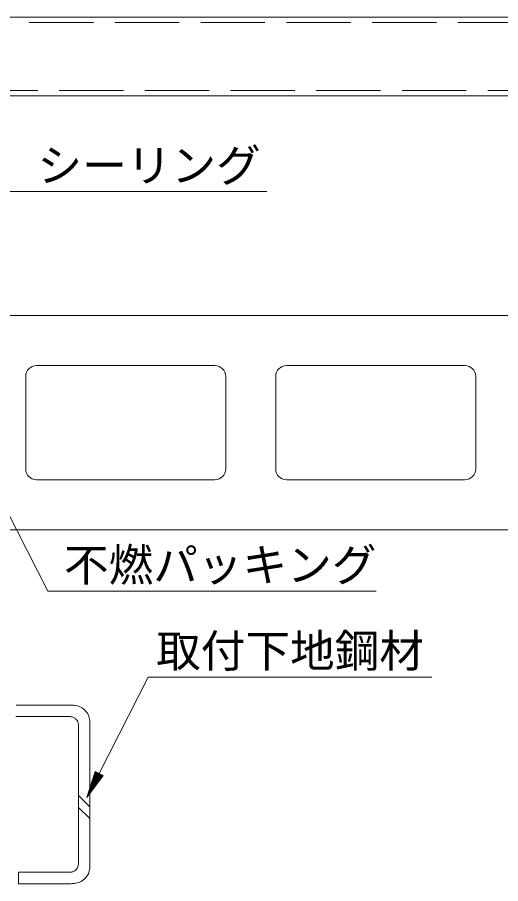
# Model space of a CAD drawing. Units: millimetres at full size, sheet at 1:6; details may follow other scales. Extents: x -1207 to 1226, y -853 to 852.
# Drawn here: x -163.1 to -27.8, y 457.4 to 700.1 of the extents above; entities that cross this region are included whole.
import ezdxf
from ezdxf.enums import TextEntityAlignment as Align

# ---------------------------------------------------------------- set-up
doc = ezdxf.new("R2010")
doc.units = ezdxf.units.MM
doc.header["$LTSCALE"] = 6
doc.linetypes.add('DASHED3', pattern=[4, 3, -1])
for name, color, linetype, lineweight in [('0-1_AL', 5, 'Continuous', 9), ('0-2_SUNPO', 7, 'Continuous', 9), ('0-7_KUTAI', 6, 'Continuous', 9), ('0-8_SASH', 134, 'Continuous', 9)]:
    doc.layers.add(name, color=color, linetype=linetype, lineweight=lineweight)
doc.styles.add('ＭＳ ゴシック', font='')
doc.styles.get('ＭＳ ゴシック').set_extended_font_data('MS Gothic')

msp = doc.modelspace()

# ---------------------------------------------------------------- linework, layer by layer
at = {"layer": '0-1_AL'}
for p, q in [((-140.63, 616.56), (-2.75, 616.56)), ((-157.75, 602.559), (-107.75, 602.559)), ((-87.75, 602.559), (-37.75, 602.559)), ((-160.75, 573.56), (-160.75, 599.56)), ((-104.75, 599.56), (-104.75, 573.56)), ((-90.75, 573.56), (-90.75, 599.56)), ((-34.75, 599.56), (-34.75, 573.56)), ((-107.75, 570.56), (-157.75, 570.56)), ((-37.75, 570.56), (-87.75, 570.56)), ((-178.731, 556.559), (-119.954, 556.559)), ((-140.63, 556.559), (-119.954, 556.559)), ((-140.63, 556.559), (-2.75, 556.559))]:
    msp.add_line(p, q, dxfattribs=at)
msp.add_lwpolyline([(-178.731, 602.559), (-178.731, 616.56), (-119.954, 616.56)], dxfattribs=at)
for centre, start, end in [((-157.75, 599.56), 90, 180), ((-107.75, 599.56), 0, 90), ((-87.75, 599.56), 90, 180), ((-37.75, 599.56), 0, 90), ((-157.75, 573.56), 179.99998, 269.99998), ((-107.75, 573.56), 269.99998, 359.99998), ((-87.75, 573.56), 179.99998, 269.99998), ((-37.75, 573.56), 269.99998, 359.99998)]:
    msp.add_arc(centre, 3, start, end, dxfattribs=at)
at = {"layer": '0-2_SUNPO'}
for p, q in [((-165.536, 651.296), (-93.229, 651.296)), ((-140.207, 488.274), (-126.415, 515.312)), ((-47.019, 515.312), (-126.415, 515.312)), ((-143.615, 481.593), (-141.32, 488.842)), ((-141.657, 487.777), (-139.233, 487.777)), ((-141.642, 487.827), (-139.331, 487.827)), ((-141.626, 487.877), (-139.429, 487.877)), ((-141.61, 487.927), (-139.527, 487.927)), ((-141.594, 487.977), (-139.625, 487.977)), ((-141.578, 488.027), (-139.723, 488.027)), ((-141.562, 488.077), (-139.821, 488.077)), ((-141.547, 488.127), (-139.919, 488.127)), ((-141.531, 488.177), (-140.017, 488.177)), ((-141.515, 488.227), (-140.115, 488.227)), ((-141.499, 488.277), (-140.213, 488.277)), ((-141.483, 488.327), (-140.311, 488.327)), ((-141.467, 488.377), (-140.409, 488.377)), ((-141.451, 488.427), (-140.507, 488.427)), ((-141.436, 488.477), (-140.605, 488.477)), ((-141.42, 488.527), (-140.703, 488.527)), ((-141.404, 488.577), (-140.801, 488.577)), ((-141.388, 488.627), (-140.899, 488.627)), ((-141.372, 488.677), (-140.997, 488.677)), ((-141.356, 488.727), (-141.095, 488.727)), ((-141.341, 488.777), (-141.193, 488.777)), ((-141.325, 488.827), (-141.291, 488.827)), ((-141.32, 488.842), (-139.093, 487.706)), ((-139.093, 487.706), (-143.615, 481.593)), ((-142.433, 485.327), (-140.853, 485.327)), ((-142.417, 485.377), (-140.816, 485.377)), ((-142.401, 485.427), (-140.779, 485.427)), ((-142.385, 485.477), (-140.742, 485.477)), ((-142.37, 485.527), (-140.705, 485.527)), ((-142.354, 485.577), (-140.668, 485.577)), ((-142.338, 485.627), (-140.631, 485.627)), ((-142.322, 485.677), (-140.594, 485.677)), ((-142.306, 485.727), (-140.557, 485.727)), ((-142.29, 485.777), (-140.52, 485.777)), ((-142.275, 485.827), (-140.483, 485.827)), ((-142.259, 485.877), (-140.446, 485.877)), ((-142.243, 485.927), (-140.409, 485.927)), ((-142.227, 485.977), (-140.372, 485.977)), ((-142.211, 486.027), (-140.335, 486.027)), ((-142.195, 486.077), (-140.298, 486.077)), ((-142.18, 486.127), (-140.261, 486.127)), ((-142.164, 486.177), (-140.224, 486.177)), ((-142.148, 486.227), (-140.187, 486.227)), ((-142.132, 486.277), (-140.15, 486.277)), ((-142.116, 486.327), (-140.113, 486.327)), ((-142.1, 486.377), (-140.076, 486.377)), ((-142.085, 486.427), (-140.039, 486.427)), ((-142.069, 486.477), (-140.002, 486.477)), ((-142.053, 486.527), (-139.965, 486.527)), ((-142.037, 486.577), (-139.928, 486.577)), ((-142.021, 486.627), (-139.891, 486.627)), ((-142.005, 486.677), (-139.854, 486.677)), ((-141.99, 486.727), (-139.817, 486.727)), ((-141.974, 486.777), (-139.78, 486.777)), ((-141.958, 486.827), (-139.743, 486.827)), ((-141.942, 486.877), (-139.706, 486.877)), ((-141.926, 486.927), (-139.669, 486.927)), ((-141.91, 486.977), (-139.632, 486.977)), ((-141.895, 487.027), (-139.595, 487.027)), ((-141.879, 487.077), (-139.558, 487.077)), ((-141.863, 487.127), (-139.521, 487.127)), ((-141.847, 487.177), (-139.484, 487.177)), ((-141.831, 487.227), (-139.448, 487.227)), ((-141.816, 487.277), (-139.41, 487.277)), ((-141.8, 487.327), (-139.373, 487.327)), ((-141.784, 487.377), (-139.336, 487.377)), ((-141.768, 487.427), (-139.299, 487.427)), ((-141.752, 487.477), (-139.263, 487.477)), ((-141.736, 487.527), (-139.225, 487.527)), ((-141.721, 487.577), (-139.189, 487.577)), ((-141.705, 487.627), (-139.152, 487.627)), ((-141.689, 487.677), (-139.115, 487.677)), ((-141.673, 487.727), (-139.135, 487.727)), ((-143.193, 482.927), (-142.628, 482.927)), ((-143.177, 482.977), (-142.591, 482.977)), ((-143.161, 483.027), (-142.554, 483.027)), ((-143.145, 483.077), (-142.517, 483.077)), ((-143.129, 483.127), (-142.48, 483.127)), ((-143.113, 483.177), (-142.443, 483.177)), ((-143.097, 483.227), (-142.406, 483.227)), ((-143.082, 483.277), (-142.369, 483.277)), ((-143.066, 483.327), (-142.332, 483.327)), ((-143.05, 483.377), (-142.295, 483.377)), ((-143.034, 483.427), (-142.258, 483.427)), ((-143.018, 483.477), (-142.221, 483.477)), ((-143.003, 483.527), (-142.184, 483.527)), ((-142.987, 483.577), (-142.147, 483.577)), ((-142.971, 483.627), (-142.11, 483.627)), ((-142.955, 483.677), (-142.073, 483.677)), ((-142.939, 483.727), (-142.036, 483.727)), ((-142.923, 483.777), (-141.999, 483.777)), ((-142.908, 483.827), (-141.962, 483.827)), ((-142.892, 483.877), (-141.925, 483.877)), ((-142.876, 483.927), (-141.888, 483.927)), ((-142.86, 483.977), (-141.851, 483.977)), ((-142.844, 484.027), (-141.814, 484.027)), ((-142.829, 484.077), (-141.777, 484.077)), ((-142.813, 484.127), (-141.74, 484.127)), ((-142.797, 484.177), (-141.703, 484.177)), ((-142.781, 484.227), (-141.666, 484.227)), ((-142.765, 484.277), (-141.629, 484.277)), ((-142.749, 484.327), (-141.593, 484.327)), ((-142.734, 484.377), (-141.555, 484.377)), ((-142.718, 484.427), (-141.519, 484.427)), ((-142.702, 484.477), (-141.481, 484.477)), ((-142.686, 484.527), (-141.444, 484.527)), ((-142.67, 484.577), (-141.408, 484.577)), ((-142.654, 484.627), (-141.37, 484.627)), ((-142.639, 484.677), (-141.334, 484.677)), ((-142.623, 484.727), (-141.297, 484.727)), ((-142.607, 484.777), (-141.26, 484.777)), ((-142.591, 484.827), (-141.223, 484.827)), ((-142.575, 484.877), (-141.186, 484.877)), ((-142.559, 484.927), (-141.149, 484.927)), ((-142.544, 484.977), (-141.112, 484.977)), ((-142.528, 485.027), (-141.075, 485.027)), ((-142.512, 485.077), (-141.038, 485.077)), ((-142.496, 485.127), (-141.001, 485.127)), ((-142.48, 485.177), (-140.964, 485.177)), ((-142.464, 485.227), (-140.927, 485.227)), ((-142.449, 485.277), (-140.89, 485.277)), ((-143.604, 481.627), (-143.59, 481.627)), ((-143.588, 481.677), (-143.553, 481.677)), ((-143.572, 481.727), (-143.516, 481.727)), ((-143.557, 481.777), (-143.479, 481.777)), ((-143.541, 481.827), (-143.442, 481.827)), ((-143.525, 481.877), (-143.405, 481.877)), ((-143.509, 481.927), (-143.368, 481.927)), ((-143.493, 481.977), (-143.331, 481.977)), ((-143.477, 482.027), (-143.294, 482.027)), ((-143.462, 482.077), (-143.257, 482.077)), ((-143.446, 482.127), (-143.22, 482.127)), ((-143.43, 482.177), (-143.183, 482.177)), ((-143.414, 482.227), (-143.146, 482.227)), ((-143.398, 482.277), (-143.109, 482.277)), ((-143.383, 482.327), (-143.072, 482.327)), ((-143.367, 482.377), (-143.035, 482.377)), ((-143.351, 482.427), (-142.998, 482.427)), ((-143.335, 482.477), (-142.961, 482.477)), ((-143.319, 482.527), (-142.924, 482.527)), ((-143.303, 482.577), (-142.887, 482.577)), ((-143.288, 482.627), (-142.85, 482.627)), ((-143.272, 482.677), (-142.813, 482.677)), ((-143.256, 482.727), (-142.776, 482.727)), ((-143.24, 482.777), (-142.739, 482.777)), ((-143.224, 482.827), (-142.702, 482.827)), ((-143.208, 482.877), (-142.665, 482.877))]:
    msp.add_line(p, q, dxfattribs=at)
msp.add_lwpolyline([(-171.884, 573.362), (-154.558, 539.397), (-62.61, 539.397)], dxfattribs=at)
at = {"layer": '0-7_KUTAI'}
for p, q in [((-158.575, 507.435), (-163.417, 507.435)), ((-154.929, 507.435), (-158.575, 507.435)), ((-152.302, 507.435), (-154.929, 507.435)), ((-150.515, 507.435), (-152.302, 507.435)), ((-149.389, 507.435), (-150.515, 507.435)), ((-148.747, 507.435), (-149.389, 507.435)), ((-148.41, 507.435), (-148.747, 507.435)), ((-148.2, 507.435), (-148.41, 507.435)), ((-147.969, 507.434), (-148.2, 507.435)), ((-147.695, 507.428), (-147.969, 507.434)), ((-147.384, 507.411), (-147.695, 507.428)), ((-147.044, 507.378), (-147.384, 507.411)), ((-146.683, 507.325), (-147.044, 507.378)), ((-146.309, 507.245), (-146.683, 507.325)), ((-145.929, 507.133), (-146.309, 507.245)), ((-145.55, 506.985), (-145.929, 507.133)), ((-145.181, 506.796), (-145.55, 506.985)), ((-144.824, 506.568), (-145.181, 506.796)), ((-144.486, 506.307), (-144.824, 506.568)), ((-144.169, 506.016), (-144.486, 506.307)), ((-143.878, 505.699), (-144.169, 506.016)), ((-143.617, 505.361), (-143.878, 505.699)), ((-143.389, 505.004), (-143.617, 505.361)), ((-143.2, 504.635), (-143.389, 505.004)), ((-163.55, 504.234), (-158.731, 504.234)), ((-158.731, 504.234), (-155.105, 504.234)), ((-155.105, 504.234), (-152.5, 504.234)), ((-152.5, 504.234), (-150.741, 504.234)), ((-150.741, 504.234), (-149.653, 504.234)), ((-149.653, 504.234), (-149.062, 504.234)), ((-149.062, 504.234), (-148.795, 504.234)), ((-148.795, 504.234), (-148.675, 504.234)), ((-148.675, 504.234), (-148.56, 504.234)), ((-148.56, 504.234), (-148.423, 504.231)), ((-148.423, 504.231), (-148.267, 504.222)), ((-148.267, 504.222), (-148.097, 504.206)), ((-148.097, 504.206), (-147.917, 504.179)), ((-147.917, 504.179), (-147.73, 504.139)), ((-147.73, 504.139), (-147.54, 504.083)), ((-147.54, 504.083), (-147.35, 504.009)), ((-147.35, 504.009), (-147.166, 503.915)), ((-147.166, 503.915), (-146.987, 503.801)), ((-146.987, 503.801), (-146.818, 503.67)), ((-146.818, 503.67), (-146.66, 503.525)), ((-146.66, 503.525), (-146.514, 503.366)), ((-146.514, 503.366), (-146.383, 503.197)), ((-146.383, 503.197), (-146.27, 503.019)), ((-146.27, 503.019), (-146.175, 502.834)), ((-146.175, 502.834), (-146.101, 502.645)), ((-146.101, 502.645), (-146.045, 502.455)), ((-146.045, 502.455), (-146.005, 502.268)), ((-143.052, 504.256), (-143.2, 504.635)), ((-142.94, 503.876), (-143.052, 504.256)), ((-142.86, 503.502), (-142.94, 503.876)), ((-142.806, 503.141), (-142.86, 503.502)), ((-142.774, 502.801), (-142.806, 503.141)), ((-142.757, 502.49), (-142.774, 502.801)), ((-142.751, 502.215), (-142.757, 502.49)), ((-146.005, 502.268), (-145.978, 502.087)), ((-145.978, 502.087), (-145.962, 501.917)), ((-145.962, 501.917), (-145.954, 501.762)), ((-145.954, 501.762), (-145.951, 501.625)), ((-145.951, 501.625), (-145.95, 501.509)), ((-145.95, 501.509), (-145.95, 501.406)), ((-145.95, 501.406), (-145.95, 501.252)), ((-145.95, 501.252), (-145.95, 500.971)), ((-145.95, 500.971), (-145.95, 500.485)), ((-145.95, 500.485), (-145.95, 499.719)), ((-142.75, 501.985), (-142.751, 502.215)), ((-142.75, 501.791), (-142.75, 501.985)), ((-142.75, 501.568), (-142.75, 501.791)), ((-142.75, 501.235), (-142.75, 501.568)), ((-142.75, 500.712), (-142.75, 501.235)), ((-142.75, 499.917), (-142.75, 500.712)), ((-142.75, 498.771), (-142.75, 499.917)), ((-145.95, 499.719), (-145.95, 498.595)), ((-145.95, 498.595), (-145.95, 497.037)), ((-142.75, 497.193), (-142.75, 498.771)), ((-145.95, 497.037), (-145.95, 494.968)), ((-142.75, 495.101), (-142.75, 497.193)), ((-142.75, 492.454), (-142.75, 495.101)), ((-145.95, 494.968), (-145.95, 492.348)), ((-145.95, 492.348), (-145.95, 489.288)), ((-142.75, 489.362), (-142.75, 492.454)), ((-145.95, 489.288), (-145.95, 485.935)), ((-142.75, 485.972), (-142.75, 489.362)), ((-145.95, 485.935), (-145.95, 482.434)), ((-142.75, 482.435), (-142.75, 485.972)), ((-145.95, 482.434), (-145.95, 478.934)), ((-145.95, 482.127), (-142.757, 478.934)), ((-142.75, 478.897), (-142.75, 482.435)), ((-146.005, 478.907), (-142.785, 475.686)), ((-145.95, 478.934), (-145.95, 475.58)), ((-142.75, 475.508), (-142.75, 478.897)), ((-145.95, 475.58), (-145.95, 472.52)), ((-142.75, 472.415), (-142.75, 475.508)), ((-145.95, 472.52), (-145.95, 469.901)), ((-142.75, 469.768), (-142.75, 472.415)), ((-145.95, 469.901), (-145.95, 467.832)), ((-142.75, 467.676), (-142.75, 469.768)), ((-145.95, 467.832), (-145.95, 466.274)), ((-145.95, 466.274), (-145.95, 465.15)), ((-142.75, 466.098), (-142.75, 467.676)), ((-142.75, 464.952), (-142.75, 466.098)), ((-145.95, 465.15), (-145.95, 464.383)), ((-145.95, 464.383), (-145.95, 463.898)), ((-145.95, 463.898), (-145.95, 463.616)), ((-145.95, 463.616), (-145.95, 463.462)), ((-142.75, 464.157), (-142.75, 464.952)), ((-142.75, 463.634), (-142.75, 464.157)), ((-142.75, 463.302), (-142.75, 463.634)), ((-146.987, 461.068), (-147.166, 460.954)), ((-146.818, 461.198), (-146.987, 461.068)), ((-146.66, 461.344), (-146.818, 461.198)), ((-146.514, 461.502), (-146.66, 461.344)), ((-146.383, 461.672), (-146.514, 461.502)), ((-146.27, 461.85), (-146.383, 461.672)), ((-146.175, 462.034), (-146.27, 461.85)), ((-146.101, 462.224), (-146.175, 462.034)), ((-146.045, 462.414), (-146.101, 462.224)), ((-146.005, 462.601), (-146.045, 462.414)), ((-145.978, 462.781), (-146.005, 462.601)), ((-145.962, 462.951), (-145.978, 462.781)), ((-145.954, 463.107), (-145.962, 462.951)), ((-145.951, 463.244), (-145.954, 463.107)), ((-145.95, 463.359), (-145.951, 463.244)), ((-145.95, 463.462), (-145.95, 463.359)), ((-142.94, 460.993), (-142.86, 461.367)), ((-142.86, 461.367), (-142.806, 461.728)), ((-142.806, 461.728), (-142.774, 462.068)), ((-142.774, 462.068), (-142.757, 462.379)), ((-142.757, 462.379), (-142.751, 462.654)), ((-142.751, 462.654), (-142.75, 462.885)), ((-142.75, 463.078), (-142.75, 463.302)), ((-142.75, 462.885), (-142.75, 463.078)), ((-162.75, 460.634), (-162.75, 460.626)), ((-162.746, 460.634), (-162.75, 460.634)), ((-162.75, 460.626), (-162.75, 460.606)), ((-162.75, 460.606), (-162.75, 460.568)), ((-162.75, 460.568), (-162.75, 460.504)), ((-162.75, 460.504), (-162.75, 460.409)), ((-162.75, 460.409), (-162.75, 460.277)), ((-162.75, 460.277), (-162.75, 460.101)), ((-162.75, 460.101), (-162.75, 459.878)), ((-162.75, 459.878), (-162.75, 459.618)), ((-162.75, 459.618), (-162.75, 459.332)), ((-162.75, 459.332), (-162.75, 459.035)), ((-162.75, 459.035), (-162.75, 458.737)), ((-162.75, 458.737), (-162.75, 458.451)), ((-162.714, 460.634), (-162.746, 460.634)), ((-162.629, 460.634), (-162.714, 460.634)), ((-162.463, 460.634), (-162.629, 460.634)), ((-162.189, 460.634), (-162.463, 460.634)), ((-161.78, 460.634), (-162.189, 460.634)), ((-161.209, 460.634), (-161.78, 460.634)), ((-160.45, 460.634), (-161.209, 460.634)), ((-159.489, 460.634), (-160.45, 460.634)), ((-158.366, 460.634), (-159.489, 460.634)), ((-157.135, 460.634), (-158.366, 460.634)), ((-155.85, 460.634), (-157.135, 460.634)), ((-154.565, 460.634), (-155.85, 460.634)), ((-153.335, 460.634), (-154.565, 460.634)), ((-152.212, 460.634), (-153.335, 460.634)), ((-151.25, 460.634), (-152.212, 460.634)), ((-150.491, 460.634), (-151.25, 460.634)), ((-149.916, 460.634), (-150.491, 460.634)), ((-149.497, 460.634), (-149.916, 460.634)), ((-149.203, 460.634), (-149.497, 460.634)), ((-149.004, 460.634), (-149.203, 460.634)), ((-148.87, 460.634), (-149.004, 460.634)), ((-148.771, 460.634), (-148.87, 460.634)), ((-148.675, 460.634), (-148.771, 460.634)), ((-148.56, 460.635), (-148.675, 460.634)), ((-148.423, 460.638), (-148.56, 460.635)), ((-148.267, 460.646), (-148.423, 460.638)), ((-148.097, 460.663), (-148.267, 460.646)), ((-147.917, 460.689), (-148.097, 460.663)), ((-147.73, 460.729), (-147.917, 460.689)), ((-147.54, 460.785), (-147.73, 460.729)), ((-147.35, 460.859), (-147.54, 460.785)), ((-147.166, 460.954), (-147.35, 460.859)), ((-144.486, 458.562), (-144.169, 458.853)), ((-144.169, 458.853), (-143.878, 459.17)), ((-143.878, 459.17), (-143.617, 459.509)), ((-143.617, 459.509), (-143.389, 459.865)), ((-143.389, 459.865), (-143.2, 460.235)), ((-143.2, 460.235), (-143.052, 460.613)), ((-143.052, 460.613), (-142.94, 460.993)), ((-162.75, 458.451), (-162.75, 458.191)), ((-162.75, 458.191), (-162.75, 457.968)), ((-162.75, 457.968), (-162.75, 457.792)), ((-162.75, 457.792), (-162.75, 457.66)), ((-162.75, 457.66), (-162.75, 457.565)), ((-162.75, 457.565), (-162.75, 457.501)), ((-162.75, 457.501), (-162.75, 457.463)), ((-162.75, 457.463), (-162.75, 457.443)), ((-162.75, 457.443), (-162.75, 457.436)), ((-162.75, 457.436), (-162.746, 457.435)), ((-162.746, 457.435), (-162.714, 457.435)), ((-162.714, 457.435), (-162.627, 457.435)), ((-162.627, 457.435), (-162.459, 457.435)), ((-162.459, 457.435), (-162.181, 457.435)), ((-162.181, 457.435), (-161.766, 457.435)), ((-161.766, 457.435), (-161.187, 457.435)), ((-161.187, 457.435), (-160.417, 457.435)), ((-160.417, 457.435), (-159.442, 457.435)), ((-159.442, 457.435), (-158.302, 457.435)), ((-158.302, 457.435), (-157.054, 457.435)), ((-157.054, 457.435), (-155.75, 457.435)), ((-155.75, 457.435), (-154.447, 457.435)), ((-154.447, 457.435), (-153.198, 457.435)), ((-153.198, 457.435), (-152.059, 457.435)), ((-152.059, 457.435), (-151.084, 457.435)), ((-151.084, 457.435), (-150.312, 457.435)), ((-150.312, 457.435), (-149.726, 457.435)), ((-149.726, 457.435), (-149.291, 457.435)), ((-149.291, 457.435), (-148.973, 457.435)), ((-148.973, 457.435), (-148.739, 457.435)), ((-148.739, 457.435), (-148.555, 457.435)), ((-148.555, 457.435), (-148.386, 457.435)), ((-148.386, 457.435), (-148.2, 457.435)), ((-148.2, 457.435), (-147.969, 457.435)), ((-147.969, 457.435), (-147.695, 457.442)), ((-147.695, 457.442), (-147.384, 457.458)), ((-147.384, 457.458), (-147.044, 457.491)), ((-147.044, 457.491), (-146.683, 457.544)), ((-146.683, 457.544), (-146.309, 457.624)), ((-146.309, 457.624), (-145.929, 457.736)), ((-145.929, 457.736), (-145.55, 457.885)), ((-145.55, 457.885), (-145.181, 458.074)), ((-145.181, 458.074), (-144.824, 458.301)), ((-144.824, 458.301), (-144.486, 458.562))]:
    msp.add_line(p, q, dxfattribs=at)
at = {"layer": '0-8_SASH'}
for p, q in [((2.25, 700.096), (-272.75, 700.096)), ((-272.75, 678.118), (2.25, 678.118))]:
    msp.add_line(p, q, dxfattribs=at)
at = {"layer": '0-8_SASH', "linetype": 'DASHED3'}
for p, q in [((2.25, 698.607), (-271.365, 698.607)), ((-271.365, 679.607), (2.25, 679.607))]:
    msp.add_line(p, q, dxfattribs=at)

# ---------------------------------------------------------------- texts
at = {"layer": '0-2_SUNPO', "style": 'ＭＳ ゴシック'}
for s, p in [('シーリング', (-157.436, 651.296)), ('不燃パッキング', (-150.027, 539.397)), ('取付下地鋼材', (-124.217, 515.312))]:
    msp.add_text(s, height=9.164, dxfattribs=at).set_placement(p, align=Align.BOTTOM_LEFT)

doc.saveas('drawing.dxf')
